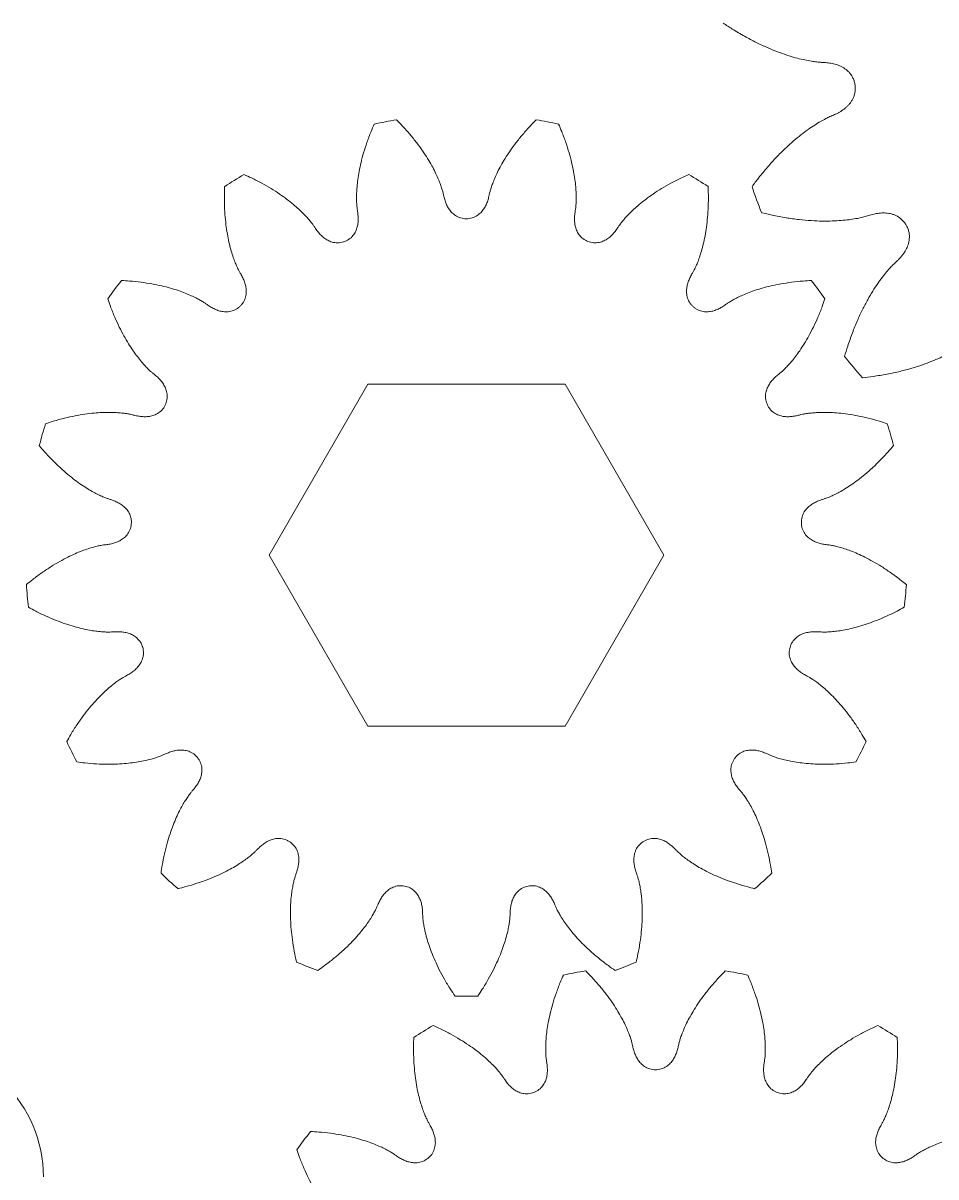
# Model space of a CAD drawing. Header units: millimetres. Extents: x 0 to 200, y 0 to 199.
# Drawn here: x 41.63 to 62.45, y 97.8 to 124.11 of the extents above; entities that cross this region are included whole.
import ezdxf

# ---------------------------------------------------------------- set-up
doc = ezdxf.new("R2010")
doc.units = ezdxf.units.MM

msp = doc.modelspace()

# ---------------------------------------------------------------- linework, layer by layer
at = {"color": 7, "linetype": 'Continuous', "lineweight": 15}
for p, q in [((49.489, 115.868), (47.239, 111.971)), ((53.989, 115.868), (49.489, 115.868)), ((56.239, 111.971), (53.989, 115.868)), ((47.239, 111.971), (49.489, 108.073)), ((53.989, 108.073), (56.239, 111.971)), ((49.489, 108.073), (53.989, 108.073))]:
    msp.add_line(p, q, dxfattribs=at)
for centre, radius, start, end in [((51.739, 111.971), 10.054, 99.1123, 102.0642), ((51.739, 111.971), 10.054, 77.9358, 80.8877), ((51.739, 111.971), 10.054, 120.2888, 123.2406), ((51.739, 111.971), 10.054, 56.7594, 59.7112), ((70.291, 124.421), 12.7, 198.5773, 201.4227), ((51.739, 111.971), 10.054, 141.4652, 144.4171), ((51.739, 111.971), 10.054, 35.5829, 38.5348), ((70.291, 124.421), 12.7, 218.5773, 221.4227), ((51.739, 111.971), 10.054, 162.6417, 165.5936), ((51.739, 111.971), 10.054, 14.4064, 17.3583), ((51.739, 111.971), 10.054, 183.8182, 186.7701), ((51.739, 111.971), 10.054, 353.2299, 356.1818), ((51.739, 111.971), 10.054, 204.9947, 207.9465), ((51.739, 111.971), 10.054, 332.0535, 335.0053), ((51.739, 111.971), 10.054, 226.1711, 229.123), ((51.739, 111.971), 10.054, 310.877, 313.8289), ((51.739, 111.971), 10.054, 247.3476, 250.2995), ((51.739, 111.971), 10.054, 289.7005, 292.6524), ((56.051, 92.566), 10.054, 99.1123, 102.0642), ((56.051, 92.566), 10.054, 77.9358, 80.8877), ((51.739, 111.971), 10.054, 268.5241, 271.4759), ((56.051, 92.566), 10.054, 120.2888, 123.2406), ((56.051, 92.566), 10.054, 56.7594, 59.7112), ((39.096, 97.795), 3, 0, 90), ((56.051, 92.566), 10.054, 141.4652, 144.4171)]:
    msp.add_arc(centre, radius, start, end, dxfattribs=at)
for points, knots in [([(60.598, 122.711), (60.592, 122.738), (60.58, 122.792), (60.547, 122.869), (60.504, 122.939), (60.453, 122.997), (60.4, 123.044), (60.344, 123.083), (60.287, 123.115), (60.23, 123.14), (60.172, 123.161), (60.112, 123.177), (60.052, 123.19), (59.99, 123.199), (59.909, 123.206), (59.813, 123.209), (59.695, 123.222), (59.564, 123.242), (59.41, 123.272), (59.235, 123.316), (59.039, 123.376), (58.824, 123.452), (58.59, 123.548), (58.339, 123.666), (58.074, 123.807), (57.823, 123.954), (57.663, 124.059), (57.595, 124.105)], [0, 0, 0, 0, 0.022933, 0.0473952, 0.0705229, 0.0921525, 0.1123809, 0.1314572, 0.1496842, 0.1673593, 0.1847459, 0.2020655, 0.2195002, 0.237197, 0.2552745, 0.2881721, 0.318825, 0.3562896, 0.400566, 0.4516541, 0.509554, 0.5742656, 0.645789, 0.7241241, 0.809271, 0.9012296, 0.971268, 0.971268, 0.971268, 0.971268]), ([(58.253, 120.375), (58.301, 120.441), (58.415, 120.594), (58.6, 120.819), (58.802, 121.042), (58.998, 121.238), (59.184, 121.408), (59.361, 121.554), (59.524, 121.677), (59.674, 121.778), (59.808, 121.859), (59.924, 121.923), (60.031, 121.975), (60.12, 122.011), (60.193, 122.045), (60.248, 122.075), (60.301, 122.108), (60.351, 122.143), (60.399, 122.183), (60.444, 122.226), (60.486, 122.275), (60.525, 122.331), (60.56, 122.394), (60.587, 122.466), (60.604, 122.546), (60.608, 122.629), (60.601, 122.685), (60.598, 122.711)], [0.028732, 0.028732, 0.028732, 0.028732, 0.0987704, 0.190729, 0.2758759, 0.354211, 0.4257344, 0.490446, 0.5483459, 0.599434, 0.6437104, 0.681175, 0.7118279, 0.7447255, 0.762803, 0.7804998, 0.7979345, 0.8152541, 0.8326407, 0.8503158, 0.8685428, 0.8876191, 0.9078475, 0.9294771, 0.9526048, 0.977067, 1, 1, 1, 1]), ([(50.146, 121.898), (50.19, 121.854), (50.296, 121.746), (50.451, 121.572), (50.606, 121.379), (50.74, 121.195), (50.854, 121.022), (50.949, 120.86), (51.027, 120.711), (51.089, 120.576), (51.138, 120.457), (51.173, 120.355), (51.199, 120.269), (51.214, 120.205), (51.225, 120.152), (51.237, 120.105), (51.252, 120.055), (51.275, 119.991), (51.31, 119.914), (51.367, 119.827), (51.443, 119.746), (51.546, 119.679), (51.65, 119.647), (51.717, 119.644), (51.739, 119.643)], [0.0339441, 0.0339441, 0.0339441, 0.0339441, 0.0967364, 0.1868013, 0.2701947, 0.3469167, 0.4169672, 0.4803462, 0.5370537, 0.5870898, 0.6304544, 0.6671475, 0.6971691, 0.7205193, 0.7340469, 0.7519859, 0.7695156, 0.7867295, 0.8206773, 0.85509, 0.8917078, 0.9324707, 0.9781838, 1, 1, 1, 1]), ([(51.739, 119.643), (51.76, 119.644), (51.827, 119.647), (51.931, 119.679), (52.034, 119.746), (52.11, 119.827), (52.167, 119.914), (52.203, 119.991), (52.226, 120.055), (52.241, 120.105), (52.252, 120.152), (52.263, 120.205), (52.279, 120.269), (52.304, 120.355), (52.34, 120.457), (52.388, 120.576), (52.45, 120.711), (52.528, 120.86), (52.623, 121.022), (52.737, 121.195), (52.871, 121.379), (53.027, 121.572), (53.181, 121.746), (53.287, 121.854), (53.331, 121.898)], [0, 0, 0, 0, 0.0218162, 0.0675293, 0.1082922, 0.14491, 0.1793227, 0.2132705, 0.2304844, 0.2480141, 0.2659531, 0.2794807, 0.3028309, 0.3328525, 0.3695456, 0.4129102, 0.4629463, 0.5196538, 0.5830328, 0.6530833, 0.7298053, 0.8131987, 0.9032636, 0.9660559, 0.9660559, 0.9660559, 0.9660559]), ([(48.967, 119.125), (48.987, 119.134), (49.048, 119.161), (49.134, 119.228), (49.205, 119.328), (49.247, 119.431), (49.269, 119.533), (49.274, 119.617), (49.272, 119.685), (49.268, 119.737), (49.262, 119.785), (49.253, 119.838), (49.244, 119.904), (49.237, 119.993), (49.233, 120.101), (49.235, 120.23), (49.245, 120.378), (49.264, 120.545), (49.294, 120.73), (49.337, 120.933), (49.396, 121.153), (49.471, 121.388), (49.553, 121.607), (49.612, 121.746), (49.637, 121.803)], [0, 0, 0, 0, 0.0218162, 0.0675293, 0.1082922, 0.14491, 0.1793227, 0.2132705, 0.2304844, 0.2480141, 0.2659531, 0.2794807, 0.3028309, 0.3328525, 0.3695456, 0.4129102, 0.4629463, 0.5196538, 0.5830328, 0.6530833, 0.7298053, 0.8131987, 0.9032636, 0.9660559, 0.9660559, 0.9660559, 0.9660559]), ([(53.84, 121.803), (53.865, 121.746), (53.925, 121.607), (54.006, 121.388), (54.081, 121.153), (54.14, 120.933), (54.183, 120.73), (54.214, 120.545), (54.233, 120.378), (54.242, 120.23), (54.244, 120.101), (54.24, 119.993), (54.233, 119.904), (54.224, 119.838), (54.215, 119.785), (54.209, 119.737), (54.205, 119.685), (54.203, 119.617), (54.209, 119.533), (54.23, 119.431), (54.272, 119.328), (54.343, 119.228), (54.43, 119.161), (54.491, 119.134), (54.51, 119.125)], [0.0339441, 0.0339441, 0.0339441, 0.0339441, 0.0967364, 0.1868013, 0.2701947, 0.3469167, 0.4169672, 0.4803462, 0.5370537, 0.5870898, 0.6304544, 0.6671475, 0.6971691, 0.7205193, 0.7340469, 0.7519859, 0.7695156, 0.7867295, 0.8206773, 0.85509, 0.8917078, 0.9324707, 0.9781838, 1, 1, 1, 1]), ([(46.668, 120.652), (46.724, 120.627), (46.862, 120.565), (47.069, 120.458), (47.284, 120.335), (47.475, 120.212), (47.644, 120.091), (47.791, 119.974), (47.918, 119.864), (48.024, 119.761), (48.112, 119.667), (48.183, 119.584), (48.237, 119.514), (48.275, 119.459), (48.304, 119.414), (48.332, 119.374), (48.364, 119.333), (48.408, 119.282), (48.469, 119.223), (48.554, 119.162), (48.654, 119.115), (48.774, 119.089), (48.883, 119.097), (48.946, 119.118), (48.967, 119.125)], [0.0339441, 0.0339441, 0.0339441, 0.0339441, 0.0967364, 0.1868013, 0.2701947, 0.3469167, 0.4169672, 0.4803462, 0.5370537, 0.5870898, 0.6304544, 0.6671475, 0.6971691, 0.7205193, 0.7340469, 0.7519859, 0.7695156, 0.7867295, 0.8206773, 0.85509, 0.8917078, 0.9324707, 0.9781838, 1, 1, 1, 1]), ([(54.51, 119.125), (54.531, 119.118), (54.594, 119.097), (54.703, 119.089), (54.823, 119.115), (54.923, 119.162), (55.008, 119.223), (55.069, 119.282), (55.113, 119.333), (55.145, 119.374), (55.173, 119.414), (55.203, 119.459), (55.24, 119.514), (55.294, 119.584), (55.365, 119.667), (55.453, 119.761), (55.56, 119.864), (55.686, 119.974), (55.833, 120.091), (56.002, 120.212), (56.194, 120.335), (56.408, 120.458), (56.615, 120.565), (56.753, 120.627), (56.81, 120.652)], [0, 0, 0, 0, 0.0218162, 0.0675293, 0.1082922, 0.14491, 0.1793227, 0.2132705, 0.2304844, 0.2480141, 0.2659531, 0.2794807, 0.3028309, 0.3328525, 0.3695456, 0.4129102, 0.4629463, 0.5196538, 0.5830328, 0.6530833, 0.7298053, 0.8131987, 0.9032636, 0.9660559, 0.9660559, 0.9660559, 0.9660559]), ([(46.569, 117.641), (46.585, 117.656), (46.632, 117.703), (46.688, 117.797), (46.718, 117.916), (46.721, 118.027), (46.704, 118.13), (46.678, 118.211), (46.652, 118.273), (46.63, 118.32), (46.607, 118.363), (46.579, 118.409), (46.547, 118.467), (46.508, 118.547), (46.465, 118.647), (46.421, 118.768), (46.376, 118.909), (46.333, 119.072), (46.295, 119.256), (46.262, 119.461), (46.237, 119.687), (46.222, 119.933), (46.219, 120.167), (46.225, 120.318), (46.227, 120.38)], [0, 0, 0, 0, 0.0218162, 0.0675293, 0.1082922, 0.14491, 0.1793227, 0.2132705, 0.2304844, 0.2480141, 0.2659531, 0.2794807, 0.3028309, 0.3328525, 0.3695456, 0.4129102, 0.4629463, 0.5196538, 0.5830328, 0.6530833, 0.7298053, 0.8131987, 0.9032636, 0.9660559, 0.9660559, 0.9660559, 0.9660559]), ([(57.25, 120.38), (57.253, 120.318), (57.258, 120.167), (57.255, 119.933), (57.24, 119.687), (57.215, 119.461), (57.183, 119.256), (57.144, 119.072), (57.101, 118.909), (57.057, 118.768), (57.012, 118.647), (56.969, 118.547), (56.93, 118.467), (56.898, 118.409), (56.871, 118.363), (56.848, 118.32), (56.825, 118.273), (56.799, 118.211), (56.774, 118.13), (56.757, 118.027), (56.759, 117.916), (56.789, 117.797), (56.845, 117.703), (56.893, 117.656), (56.908, 117.641)], [0.0339441, 0.0339441, 0.0339441, 0.0339441, 0.0967364, 0.1868013, 0.2701947, 0.3469167, 0.4169672, 0.4803462, 0.5370537, 0.5870898, 0.6304544, 0.6671475, 0.6971691, 0.7205193, 0.7340469, 0.7519859, 0.7695156, 0.7867295, 0.8206773, 0.85509, 0.8917078, 0.9324707, 0.9781838, 1, 1, 1, 1]), ([(61.767, 119.499), (61.752, 119.522), (61.722, 119.569), (61.665, 119.63), (61.601, 119.68), (61.534, 119.718), (61.467, 119.744), (61.401, 119.762), (61.337, 119.772), (61.274, 119.776), (61.213, 119.776), (61.151, 119.771), (61.09, 119.762), (61.029, 119.749), (60.951, 119.729), (60.859, 119.699), (60.744, 119.67), (60.614, 119.644), (60.459, 119.62), (60.28, 119.602), (60.075, 119.59), (59.847, 119.589), (59.594, 119.599), (59.318, 119.624), (59.02, 119.665), (58.734, 119.718), (58.548, 119.762), (58.468, 119.782)], [0, 0, 0, 0, 0.022933, 0.0473952, 0.0705229, 0.0921525, 0.1123809, 0.1314572, 0.1496842, 0.1673593, 0.1847459, 0.2020655, 0.2195002, 0.237197, 0.2552745, 0.2881721, 0.318825, 0.3562896, 0.400566, 0.4516541, 0.509554, 0.5742656, 0.645789, 0.7241241, 0.809271, 0.9012296, 0.971268, 0.971268, 0.971268, 0.971268]), ([(60.362, 116.501), (60.385, 116.58), (60.44, 116.763), (60.537, 117.038), (60.65, 117.316), (60.767, 117.568), (60.884, 117.791), (61, 117.989), (61.112, 118.16), (61.218, 118.306), (61.316, 118.428), (61.403, 118.528), (61.486, 118.613), (61.558, 118.678), (61.614, 118.735), (61.656, 118.782), (61.694, 118.831), (61.729, 118.881), (61.761, 118.934), (61.788, 118.991), (61.811, 119.051), (61.829, 119.117), (61.84, 119.188), (61.841, 119.265), (61.83, 119.346), (61.805, 119.426), (61.779, 119.475), (61.767, 119.499)], [0.028732, 0.028732, 0.028732, 0.028732, 0.0987704, 0.190729, 0.2758759, 0.354211, 0.4257344, 0.490446, 0.5483459, 0.599434, 0.6437104, 0.681175, 0.7118279, 0.7447255, 0.762803, 0.7804998, 0.7979345, 0.8152541, 0.8326407, 0.8503158, 0.8685428, 0.8876191, 0.9078475, 0.9294771, 0.9526048, 0.977067, 1, 1, 1, 1]), ([(43.874, 118.234), (43.936, 118.231), (44.087, 118.223), (44.319, 118.198), (44.563, 118.161), (44.786, 118.115), (44.987, 118.064), (45.166, 118.008), (45.324, 117.95), (45.461, 117.893), (45.577, 117.837), (45.673, 117.786), (45.749, 117.74), (45.803, 117.702), (45.847, 117.671), (45.887, 117.644), (45.932, 117.617), (45.992, 117.585), (46.07, 117.552), (46.171, 117.526), (46.282, 117.518), (46.403, 117.537), (46.502, 117.584), (46.553, 117.627), (46.569, 117.641)], [0.0339441, 0.0339441, 0.0339441, 0.0339441, 0.0967364, 0.1868013, 0.2701947, 0.3469167, 0.4169672, 0.4803462, 0.5370537, 0.5870898, 0.6304544, 0.6671475, 0.6971691, 0.7205193, 0.7340469, 0.7519859, 0.7695156, 0.7867295, 0.8206773, 0.85509, 0.8917078, 0.9324707, 0.9781838, 1, 1, 1, 1]), ([(56.908, 117.641), (56.924, 117.627), (56.976, 117.584), (57.074, 117.537), (57.195, 117.518), (57.306, 117.526), (57.407, 117.552), (57.485, 117.585), (57.545, 117.617), (57.59, 117.644), (57.63, 117.671), (57.674, 117.702), (57.729, 117.74), (57.805, 117.786), (57.9, 117.837), (58.016, 117.893), (58.153, 117.95), (58.311, 118.008), (58.49, 118.064), (58.691, 118.115), (58.914, 118.161), (59.159, 118.198), (59.391, 118.223), (59.541, 118.231), (59.603, 118.234)], [0, 0, 0, 0, 0.0218162, 0.0675293, 0.1082922, 0.14491, 0.1793227, 0.2132705, 0.2304844, 0.2480141, 0.2659531, 0.2794807, 0.3028309, 0.3328525, 0.3695456, 0.4129102, 0.4629463, 0.5196538, 0.5830328, 0.6530833, 0.7298053, 0.8131987, 0.9032636, 0.9660559, 0.9660559, 0.9660559, 0.9660559]), ([(44.87, 115.391), (44.879, 115.41), (44.906, 115.471), (44.924, 115.579), (44.91, 115.701), (44.872, 115.805), (44.819, 115.895), (44.766, 115.961), (44.719, 116.01), (44.681, 116.046), (44.644, 116.077), (44.601, 116.111), (44.551, 116.153), (44.486, 116.214), (44.41, 116.291), (44.324, 116.388), (44.232, 116.503), (44.133, 116.64), (44.031, 116.797), (43.926, 116.976), (43.821, 117.178), (43.718, 117.403), (43.631, 117.619), (43.582, 117.762), (43.562, 117.821)], [0, 0, 0, 0, 0.0218162, 0.0675293, 0.1082922, 0.14491, 0.1793227, 0.2132705, 0.2304844, 0.2480141, 0.2659531, 0.2794807, 0.3028309, 0.3328525, 0.3695456, 0.4129102, 0.4629463, 0.5196538, 0.5830328, 0.6530833, 0.7298053, 0.8131987, 0.9032636, 0.9660559, 0.9660559, 0.9660559, 0.9660559]), ([(59.915, 117.821), (59.896, 117.762), (59.846, 117.619), (59.759, 117.403), (59.656, 117.178), (59.551, 116.976), (59.447, 116.797), (59.344, 116.64), (59.246, 116.503), (59.153, 116.388), (59.068, 116.291), (58.992, 116.214), (58.927, 116.153), (58.876, 116.111), (58.833, 116.077), (58.796, 116.046), (58.759, 116.01), (58.712, 115.961), (58.659, 115.895), (58.606, 115.805), (58.568, 115.701), (58.553, 115.579), (58.571, 115.471), (58.598, 115.41), (58.607, 115.391)], [0.0339441, 0.0339441, 0.0339441, 0.0339441, 0.0967364, 0.1868013, 0.2701947, 0.3469167, 0.4169672, 0.4803462, 0.5370537, 0.5870898, 0.6304544, 0.6671475, 0.6971691, 0.7205193, 0.7340469, 0.7519859, 0.7695156, 0.7867295, 0.8206773, 0.85509, 0.8917078, 0.9324707, 0.9781838, 1, 1, 1, 1]), ([(63.964, 116.881), (63.943, 116.897), (63.898, 116.931), (63.824, 116.969), (63.746, 116.994), (63.67, 117.006), (63.598, 117.008), (63.531, 117.002), (63.467, 116.99), (63.407, 116.973), (63.349, 116.951), (63.293, 116.925), (63.239, 116.896), (63.185, 116.863), (63.119, 116.817), (63.043, 116.758), (62.944, 116.691), (62.831, 116.622), (62.694, 116.547), (62.532, 116.468), (62.343, 116.388), (62.129, 116.308), (61.888, 116.231), (61.621, 116.16), (61.326, 116.097), (61.039, 116.049), (60.85, 116.027), (60.768, 116.018)], [0, 0, 0, 0, 0.022933, 0.0473952, 0.0705229, 0.0921525, 0.1123809, 0.1314572, 0.1496842, 0.1673593, 0.1847459, 0.2020655, 0.2195002, 0.237197, 0.2552745, 0.2881721, 0.318825, 0.3562896, 0.400566, 0.4516541, 0.509554, 0.5742656, 0.645789, 0.7241241, 0.809271, 0.9012296, 0.971268, 0.971268, 0.971268, 0.971268]), ([(42.142, 114.97), (42.201, 114.99), (42.345, 115.036), (42.57, 115.097), (42.812, 115.151), (43.036, 115.189), (43.242, 115.213), (43.429, 115.226), (43.597, 115.23), (43.746, 115.225), (43.874, 115.215), (43.982, 115.202), (44.069, 115.186), (44.134, 115.171), (44.186, 115.157), (44.233, 115.147), (44.285, 115.138), (44.352, 115.13), (44.437, 115.128), (44.54, 115.14), (44.646, 115.172), (44.753, 115.234), (44.827, 115.313), (44.86, 115.372), (44.87, 115.391)], [0.0339441, 0.0339441, 0.0339441, 0.0339441, 0.0967364, 0.1868013, 0.2701947, 0.3469167, 0.4169672, 0.4803462, 0.5370537, 0.5870898, 0.6304544, 0.6671475, 0.6971691, 0.7205193, 0.7340469, 0.7519859, 0.7695156, 0.7867295, 0.8206773, 0.85509, 0.8917078, 0.9324707, 0.9781838, 1, 1, 1, 1]), ([(58.607, 115.391), (58.618, 115.372), (58.65, 115.313), (58.725, 115.234), (58.831, 115.172), (58.937, 115.14), (59.041, 115.128), (59.125, 115.13), (59.193, 115.138), (59.244, 115.147), (59.291, 115.157), (59.344, 115.171), (59.408, 115.186), (59.496, 115.202), (59.604, 115.215), (59.732, 115.225), (59.88, 115.23), (60.048, 115.226), (60.235, 115.213), (60.442, 115.189), (60.666, 115.151), (60.907, 115.097), (61.133, 115.036), (61.276, 114.99), (61.335, 114.97)], [0, 0, 0, 0, 0.0218162, 0.0675293, 0.1082922, 0.14491, 0.1793227, 0.2132705, 0.2304844, 0.2480141, 0.2659531, 0.2794807, 0.3028309, 0.3328525, 0.3695456, 0.4129102, 0.4629463, 0.5196538, 0.5830328, 0.6530833, 0.7298053, 0.8131987, 0.9032636, 0.9660559, 0.9660559, 0.9660559, 0.9660559]), ([(44.098, 112.679), (44.1, 112.7), (44.103, 112.767), (44.081, 112.874), (44.023, 112.982), (43.95, 113.066), (43.868, 113.13), (43.795, 113.173), (43.734, 113.202), (43.685, 113.221), (43.64, 113.237), (43.588, 113.253), (43.525, 113.274), (43.443, 113.307), (43.344, 113.352), (43.229, 113.411), (43.101, 113.486), (42.96, 113.577), (42.808, 113.687), (42.645, 113.816), (42.475, 113.966), (42.297, 114.139), (42.138, 114.309), (42.04, 114.424), (42.001, 114.472)], [0, 0, 0, 0, 0.0218162, 0.0675293, 0.1082922, 0.14491, 0.1793227, 0.2132705, 0.2304844, 0.2480141, 0.2659531, 0.2794807, 0.3028309, 0.3328525, 0.3695456, 0.4129102, 0.4629463, 0.5196538, 0.5830328, 0.6530833, 0.7298053, 0.8131987, 0.9032636, 0.9660559, 0.9660559, 0.9660559, 0.9660559]), ([(61.477, 114.472), (61.437, 114.424), (61.339, 114.309), (61.18, 114.139), (61.003, 113.966), (60.832, 113.816), (60.67, 113.687), (60.517, 113.577), (60.376, 113.486), (60.248, 113.411), (60.134, 113.352), (60.035, 113.307), (59.952, 113.274), (59.89, 113.253), (59.838, 113.237), (59.792, 113.221), (59.744, 113.202), (59.682, 113.173), (59.609, 113.13), (59.527, 113.066), (59.454, 112.982), (59.396, 112.874), (59.375, 112.767), (59.378, 112.7), (59.379, 112.679)], [0.0339441, 0.0339441, 0.0339441, 0.0339441, 0.0967364, 0.1868013, 0.2701947, 0.3469167, 0.4169672, 0.4803462, 0.5370537, 0.5870898, 0.6304544, 0.6671475, 0.6971691, 0.7205193, 0.7340469, 0.7519859, 0.7695156, 0.7867295, 0.8206773, 0.85509, 0.8917078, 0.9324707, 0.9781838, 1, 1, 1, 1]), ([(41.707, 111.301), (41.755, 111.341), (41.872, 111.436), (42.06, 111.574), (42.266, 111.711), (42.461, 111.827), (42.644, 111.925), (42.814, 112.005), (42.97, 112.069), (43.11, 112.118), (43.233, 112.155), (43.338, 112.181), (43.426, 112.199), (43.491, 112.208), (43.545, 112.214), (43.593, 112.221), (43.644, 112.232), (43.709, 112.249), (43.789, 112.277), (43.881, 112.325), (43.969, 112.394), (44.045, 112.49), (44.086, 112.591), (44.096, 112.657), (44.098, 112.679)], [0.0339441, 0.0339441, 0.0339441, 0.0339441, 0.0967364, 0.1868013, 0.2701947, 0.3469167, 0.4169672, 0.4803462, 0.5370537, 0.5870898, 0.6304544, 0.6671475, 0.6971691, 0.7205193, 0.7340469, 0.7519859, 0.7695156, 0.7867295, 0.8206773, 0.85509, 0.8917078, 0.9324707, 0.9781838, 1, 1, 1, 1]), ([(59.379, 112.679), (59.382, 112.657), (59.391, 112.591), (59.432, 112.49), (59.508, 112.394), (59.596, 112.325), (59.688, 112.277), (59.768, 112.249), (59.834, 112.232), (59.885, 112.221), (59.933, 112.214), (59.986, 112.208), (60.052, 112.199), (60.139, 112.181), (60.245, 112.155), (60.368, 112.118), (60.507, 112.069), (60.663, 112.005), (60.833, 111.925), (61.016, 111.827), (61.212, 111.711), (61.417, 111.574), (61.606, 111.436), (61.723, 111.341), (61.77, 111.301)], [0, 0, 0, 0, 0.0218162, 0.0675293, 0.1082922, 0.14491, 0.1793227, 0.2132705, 0.2304844, 0.2480141, 0.2659531, 0.2794807, 0.3028309, 0.3328525, 0.3695456, 0.4129102, 0.4629463, 0.5196538, 0.5830328, 0.6530833, 0.7298053, 0.8131987, 0.9032636, 0.9660559, 0.9660559, 0.9660559, 0.9660559]), ([(44.359, 109.871), (44.352, 109.891), (44.331, 109.955), (44.272, 110.046), (44.179, 110.127), (44.08, 110.178), (43.981, 110.209), (43.897, 110.222), (43.829, 110.227), (43.777, 110.227), (43.729, 110.226), (43.675, 110.222), (43.609, 110.219), (43.52, 110.22), (43.411, 110.226), (43.284, 110.24), (43.137, 110.263), (42.973, 110.297), (42.791, 110.345), (42.593, 110.407), (42.379, 110.485), (42.152, 110.582), (41.941, 110.683), (41.809, 110.755), (41.755, 110.785)], [0, 0, 0, 0, 0.0218162, 0.0675293, 0.1082922, 0.14491, 0.1793227, 0.2132705, 0.2304844, 0.2480141, 0.2659531, 0.2794807, 0.3028309, 0.3328525, 0.3695456, 0.4129102, 0.4629463, 0.5196538, 0.5830328, 0.6530833, 0.7298053, 0.8131987, 0.9032636, 0.9660559, 0.9660559, 0.9660559, 0.9660559]), ([(61.723, 110.785), (61.668, 110.755), (61.536, 110.683), (61.326, 110.582), (61.098, 110.485), (60.885, 110.407), (60.687, 110.345), (60.505, 110.297), (60.34, 110.263), (60.194, 110.24), (60.066, 110.226), (59.957, 110.22), (59.868, 110.219), (59.802, 110.222), (59.748, 110.226), (59.7, 110.227), (59.648, 110.227), (59.58, 110.222), (59.496, 110.209), (59.397, 110.178), (59.298, 110.127), (59.205, 110.046), (59.147, 109.955), (59.125, 109.891), (59.119, 109.871)], [0.0339441, 0.0339441, 0.0339441, 0.0339441, 0.0967364, 0.1868013, 0.2701947, 0.3469167, 0.4169672, 0.4803462, 0.5370537, 0.5870898, 0.6304544, 0.6671475, 0.6971691, 0.7205193, 0.7340469, 0.7519859, 0.7695156, 0.7867295, 0.8206773, 0.85509, 0.8917078, 0.9324707, 0.9781838, 1, 1, 1, 1]), ([(42.626, 107.722), (42.656, 107.776), (42.731, 107.908), (42.857, 108.104), (42.999, 108.306), (43.139, 108.486), (43.275, 108.643), (43.405, 108.779), (43.527, 108.894), (43.639, 108.991), (43.74, 109.07), (43.829, 109.132), (43.905, 109.18), (43.962, 109.212), (44.01, 109.238), (44.052, 109.262), (44.096, 109.29), (44.151, 109.329), (44.215, 109.384), (44.284, 109.463), (44.341, 109.559), (44.377, 109.676), (44.379, 109.785), (44.364, 109.85), (44.359, 109.871)], [0.0339441, 0.0339441, 0.0339441, 0.0339441, 0.0967364, 0.1868013, 0.2701947, 0.3469167, 0.4169672, 0.4803462, 0.5370537, 0.5870898, 0.6304544, 0.6671475, 0.6971691, 0.7205193, 0.7340469, 0.7519859, 0.7695156, 0.7867295, 0.8206773, 0.85509, 0.8917078, 0.9324707, 0.9781838, 1, 1, 1, 1]), ([(59.119, 109.871), (59.114, 109.85), (59.098, 109.785), (59.1, 109.676), (59.137, 109.559), (59.193, 109.463), (59.262, 109.384), (59.326, 109.329), (59.381, 109.29), (59.425, 109.262), (59.467, 109.238), (59.515, 109.212), (59.573, 109.18), (59.648, 109.132), (59.737, 109.07), (59.838, 108.991), (59.951, 108.894), (60.073, 108.779), (60.202, 108.643), (60.338, 108.486), (60.478, 108.306), (60.621, 108.104), (60.746, 107.908), (60.821, 107.776), (60.851, 107.722)], [0, 0, 0, 0, 0.0218162, 0.0675293, 0.1082922, 0.14491, 0.1793227, 0.2132705, 0.2304844, 0.2480141, 0.2659531, 0.2794807, 0.3028309, 0.3328525, 0.3695456, 0.4129102, 0.4629463, 0.5196538, 0.5830328, 0.6530833, 0.7298053, 0.8131987, 0.9032636, 0.9660559, 0.9660559, 0.9660559, 0.9660559]), ([(45.616, 107.347), (45.602, 107.363), (45.559, 107.415), (45.471, 107.479), (45.355, 107.52), (45.245, 107.533), (45.141, 107.525), (45.058, 107.507), (44.994, 107.487), (44.945, 107.469), (44.9, 107.45), (44.851, 107.427), (44.791, 107.4), (44.707, 107.369), (44.604, 107.336), (44.48, 107.303), (44.335, 107.271), (44.169, 107.244), (43.982, 107.222), (43.775, 107.208), (43.548, 107.204), (43.301, 107.212), (43.068, 107.231), (42.918, 107.25), (42.857, 107.259)], [0, 0, 0, 0, 0.0218162, 0.0675293, 0.1082922, 0.14491, 0.1793227, 0.2132705, 0.2304844, 0.2480141, 0.2659531, 0.2794807, 0.3028309, 0.3328525, 0.3695456, 0.4129102, 0.4629463, 0.5196538, 0.5830328, 0.6530833, 0.7298053, 0.8131987, 0.9032636, 0.9660559, 0.9660559, 0.9660559, 0.9660559]), ([(44.776, 104.717), (44.785, 104.779), (44.807, 104.928), (44.853, 105.157), (44.913, 105.397), (44.979, 105.614), (45.049, 105.81), (45.121, 105.983), (45.192, 106.135), (45.262, 106.266), (45.328, 106.377), (45.389, 106.467), (45.442, 106.539), (45.484, 106.59), (45.519, 106.63), (45.55, 106.668), (45.581, 106.71), (45.618, 106.767), (45.658, 106.841), (45.693, 106.939), (45.712, 107.049), (45.703, 107.172), (45.666, 107.274), (45.628, 107.329), (45.616, 107.347)], [0.0339441, 0.0339441, 0.0339441, 0.0339441, 0.0967364, 0.1868013, 0.2701947, 0.3469167, 0.4169672, 0.4803462, 0.5370537, 0.5870898, 0.6304544, 0.6671475, 0.6971691, 0.7205193, 0.7340469, 0.7519859, 0.7695156, 0.7867295, 0.8206773, 0.85509, 0.8917078, 0.9324707, 0.9781838, 1, 1, 1, 1]), ([(57.862, 107.347), (57.85, 107.329), (57.812, 107.274), (57.774, 107.172), (57.766, 107.049), (57.784, 106.939), (57.82, 106.841), (57.86, 106.767), (57.897, 106.71), (57.927, 106.668), (57.958, 106.63), (57.994, 106.59), (58.036, 106.539), (58.089, 106.467), (58.149, 106.377), (58.215, 106.266), (58.285, 106.135), (58.357, 105.983), (58.429, 105.81), (58.498, 105.614), (58.564, 105.397), (58.624, 105.157), (58.67, 104.928), (58.693, 104.779), (58.701, 104.717)], [0, 0, 0, 0, 0.0218162, 0.0675293, 0.1082922, 0.14491, 0.1793227, 0.2132705, 0.2304844, 0.2480141, 0.2659531, 0.2794807, 0.3028309, 0.3328525, 0.3695456, 0.4129102, 0.4629463, 0.5196538, 0.5830328, 0.6530833, 0.7298053, 0.8131987, 0.9032636, 0.9660559, 0.9660559, 0.9660559, 0.9660559]), ([(60.62, 107.259), (60.559, 107.25), (60.409, 107.231), (60.176, 107.212), (59.929, 107.204), (59.702, 107.208), (59.495, 107.222), (59.308, 107.244), (59.142, 107.271), (58.998, 107.303), (58.873, 107.336), (58.77, 107.369), (58.687, 107.4), (58.626, 107.427), (58.577, 107.45), (58.533, 107.469), (58.484, 107.487), (58.419, 107.507), (58.336, 107.525), (58.232, 107.533), (58.122, 107.52), (58.006, 107.479), (57.918, 107.415), (57.876, 107.363), (57.862, 107.347)], [0.0339441, 0.0339441, 0.0339441, 0.0339441, 0.0967364, 0.1868013, 0.2701947, 0.3469167, 0.4169672, 0.4803462, 0.5370537, 0.5870898, 0.6304544, 0.6671475, 0.6971691, 0.7205193, 0.7340469, 0.7519859, 0.7695156, 0.7867295, 0.8206773, 0.85509, 0.8917078, 0.9324707, 0.9781838, 1, 1, 1, 1]), ([(47.699, 105.447), (47.681, 105.457), (47.622, 105.49), (47.517, 105.518), (47.394, 105.515), (47.287, 105.487), (47.192, 105.442), (47.122, 105.396), (47.069, 105.353), (47.03, 105.319), (46.995, 105.285), (46.958, 105.246), (46.911, 105.199), (46.844, 105.14), (46.76, 105.071), (46.656, 104.996), (46.532, 104.914), (46.388, 104.828), (46.222, 104.741), (46.033, 104.653), (45.823, 104.567), (45.589, 104.486), (45.366, 104.419), (45.219, 104.383), (45.159, 104.368)], [0, 0, 0, 0, 0.0218162, 0.0675293, 0.1082922, 0.14491, 0.1793227, 0.2132705, 0.2304844, 0.2480141, 0.2659531, 0.2794807, 0.3028309, 0.3328525, 0.3695456, 0.4129102, 0.4629463, 0.5196538, 0.5830328, 0.6530833, 0.7298053, 0.8131987, 0.9032636, 0.9660559, 0.9660559, 0.9660559, 0.9660559]), ([(58.318, 104.368), (58.258, 104.383), (58.112, 104.419), (57.888, 104.486), (57.655, 104.567), (57.444, 104.653), (57.256, 104.741), (57.09, 104.828), (56.945, 104.914), (56.821, 104.996), (56.717, 105.071), (56.633, 105.14), (56.566, 105.199), (56.52, 105.246), (56.482, 105.285), (56.448, 105.319), (56.409, 105.353), (56.356, 105.396), (56.285, 105.442), (56.191, 105.487), (56.083, 105.515), (55.96, 105.518), (55.855, 105.49), (55.797, 105.457), (55.778, 105.447)], [0.0339441, 0.0339441, 0.0339441, 0.0339441, 0.0967364, 0.1868013, 0.2701947, 0.3469167, 0.4169672, 0.4803462, 0.5370537, 0.5870898, 0.6304544, 0.6671475, 0.6971691, 0.7205193, 0.7340469, 0.7519859, 0.7695156, 0.7867295, 0.8206773, 0.85509, 0.8917078, 0.9324707, 0.9781838, 1, 1, 1, 1]), ([(47.866, 102.692), (47.852, 102.752), (47.819, 102.9), (47.779, 103.13), (47.749, 103.375), (47.731, 103.602), (47.726, 103.809), (47.73, 103.997), (47.742, 104.165), (47.76, 104.312), (47.782, 104.439), (47.806, 104.545), (47.829, 104.631), (47.85, 104.693), (47.868, 104.744), (47.883, 104.79), (47.897, 104.841), (47.911, 104.907), (47.921, 104.991), (47.919, 105.095), (47.896, 105.204), (47.845, 105.315), (47.772, 105.397), (47.717, 105.435), (47.699, 105.447)], [0.0339441, 0.0339441, 0.0339441, 0.0339441, 0.0967364, 0.1868013, 0.2701947, 0.3469167, 0.4169672, 0.4803462, 0.5370537, 0.5870898, 0.6304544, 0.6671475, 0.6971691, 0.7205193, 0.7340469, 0.7519859, 0.7695156, 0.7867295, 0.8206773, 0.85509, 0.8917078, 0.9324707, 0.9781838, 1, 1, 1, 1]), ([(55.778, 105.447), (55.76, 105.435), (55.705, 105.397), (55.633, 105.315), (55.581, 105.204), (55.558, 105.095), (55.556, 104.991), (55.566, 104.907), (55.58, 104.841), (55.594, 104.79), (55.609, 104.744), (55.627, 104.693), (55.648, 104.631), (55.672, 104.545), (55.695, 104.439), (55.717, 104.312), (55.735, 104.165), (55.747, 103.997), (55.751, 103.809), (55.746, 103.602), (55.729, 103.375), (55.698, 103.13), (55.658, 102.9), (55.625, 102.752), (55.611, 102.692)], [0, 0, 0, 0, 0.0218162, 0.0675293, 0.1082922, 0.14491, 0.1793227, 0.2132705, 0.2304844, 0.2480141, 0.2659531, 0.2794807, 0.3028309, 0.3328525, 0.3695456, 0.4129102, 0.4629463, 0.5196538, 0.5830328, 0.6530833, 0.7298053, 0.8131987, 0.9032636, 0.9660559, 0.9660559, 0.9660559, 0.9660559]), ([(50.329, 104.428), (50.307, 104.431), (50.241, 104.441), (50.133, 104.429), (50.02, 104.382), (49.93, 104.316), (49.858, 104.241), (49.809, 104.172), (49.774, 104.113), (49.75, 104.067), (49.73, 104.023), (49.71, 103.973), (49.683, 103.912), (49.642, 103.833), (49.588, 103.739), (49.519, 103.631), (49.433, 103.51), (49.329, 103.378), (49.206, 103.236), (49.062, 103.086), (48.897, 102.93), (48.709, 102.77), (48.524, 102.627), (48.4, 102.54), (48.349, 102.505)], [0, 0, 0, 0, 0.0218162, 0.0675293, 0.1082922, 0.14491, 0.1793227, 0.2132705, 0.2304844, 0.2480141, 0.2659531, 0.2794807, 0.3028309, 0.3328525, 0.3695456, 0.4129102, 0.4629463, 0.5196538, 0.5830328, 0.6530833, 0.7298053, 0.8131987, 0.9032636, 0.9660559, 0.9660559, 0.9660559, 0.9660559]), ([(51.48, 101.92), (51.445, 101.971), (51.361, 102.096), (51.24, 102.296), (51.123, 102.514), (51.025, 102.719), (50.945, 102.911), (50.881, 103.088), (50.832, 103.248), (50.796, 103.392), (50.77, 103.518), (50.754, 103.625), (50.745, 103.714), (50.741, 103.78), (50.74, 103.834), (50.738, 103.882), (50.732, 103.934), (50.721, 104.001), (50.7, 104.083), (50.66, 104.18), (50.6, 104.273), (50.512, 104.358), (50.415, 104.408), (50.35, 104.423), (50.329, 104.428)], [0.0339441, 0.0339441, 0.0339441, 0.0339441, 0.0967364, 0.1868013, 0.2701947, 0.3469167, 0.4169672, 0.4803462, 0.5370537, 0.5870898, 0.6304544, 0.6671475, 0.6971691, 0.7205193, 0.7340469, 0.7519859, 0.7695156, 0.7867295, 0.8206773, 0.85509, 0.8917078, 0.9324707, 0.9781838, 1, 1, 1, 1]), ([(53.149, 104.428), (53.128, 104.423), (53.063, 104.408), (52.966, 104.358), (52.877, 104.273), (52.817, 104.18), (52.777, 104.083), (52.756, 104.001), (52.745, 103.934), (52.74, 103.882), (52.737, 103.834), (52.736, 103.78), (52.733, 103.714), (52.724, 103.625), (52.707, 103.518), (52.682, 103.392), (52.645, 103.248), (52.596, 103.088), (52.532, 102.911), (52.452, 102.719), (52.354, 102.514), (52.237, 102.296), (52.117, 102.096), (52.033, 101.971), (51.998, 101.92)], [0, 0, 0, 0, 0.0218162, 0.0675293, 0.1082922, 0.14491, 0.1793227, 0.2132705, 0.2304844, 0.2480141, 0.2659531, 0.2794807, 0.3028309, 0.3328525, 0.3695456, 0.4129102, 0.4629463, 0.5196538, 0.5830328, 0.6530833, 0.7298053, 0.8131987, 0.9032636, 0.9660559, 0.9660559, 0.9660559, 0.9660559]), ([(55.128, 102.505), (55.077, 102.54), (54.953, 102.627), (54.769, 102.77), (54.581, 102.93), (54.415, 103.086), (54.271, 103.236), (54.148, 103.378), (54.044, 103.51), (53.958, 103.631), (53.889, 103.739), (53.835, 103.833), (53.794, 103.912), (53.767, 103.973), (53.747, 104.023), (53.727, 104.067), (53.703, 104.113), (53.669, 104.172), (53.62, 104.241), (53.548, 104.316), (53.458, 104.382), (53.344, 104.429), (53.236, 104.441), (53.17, 104.431), (53.149, 104.428)], [0.0339441, 0.0339441, 0.0339441, 0.0339441, 0.0967364, 0.1868013, 0.2701947, 0.3469167, 0.4169672, 0.4803462, 0.5370537, 0.5870898, 0.6304544, 0.6671475, 0.6971691, 0.7205193, 0.7340469, 0.7519859, 0.7695156, 0.7867295, 0.8206773, 0.85509, 0.8917078, 0.9324707, 0.9781838, 1, 1, 1, 1]), ([(53.279, 99.721), (53.299, 99.73), (53.36, 99.756), (53.446, 99.823), (53.518, 99.923), (53.56, 100.026), (53.581, 100.128), (53.587, 100.213), (53.585, 100.281), (53.581, 100.333), (53.575, 100.381), (53.566, 100.434), (53.557, 100.499), (53.55, 100.588), (53.546, 100.697), (53.548, 100.825), (53.557, 100.973), (53.576, 101.14), (53.606, 101.326), (53.65, 101.529), (53.708, 101.749), (53.784, 101.984), (53.865, 102.203), (53.925, 102.341), (53.95, 102.398)], [0, 0, 0, 0, 0.0218162, 0.0675293, 0.1082922, 0.14491, 0.1793227, 0.2132705, 0.2304844, 0.2480141, 0.2659531, 0.2794807, 0.3028309, 0.3328525, 0.3695456, 0.4129102, 0.4629463, 0.5196538, 0.5830328, 0.6530833, 0.7298053, 0.8131987, 0.9032636, 0.9660559, 0.9660559, 0.9660559, 0.9660559]), ([(54.459, 102.493), (54.503, 102.449), (54.608, 102.342), (54.763, 102.167), (54.919, 101.975), (55.053, 101.791), (55.166, 101.617), (55.262, 101.455), (55.34, 101.307), (55.402, 101.172), (55.45, 101.053), (55.486, 100.95), (55.511, 100.865), (55.527, 100.8), (55.537, 100.747), (55.549, 100.7), (55.564, 100.651), (55.587, 100.587), (55.623, 100.51), (55.679, 100.423), (55.756, 100.342), (55.858, 100.274), (55.963, 100.243), (56.03, 100.24), (56.051, 100.239)], [0.0339441, 0.0339441, 0.0339441, 0.0339441, 0.0967364, 0.1868013, 0.2701947, 0.3469167, 0.4169672, 0.4803462, 0.5370537, 0.5870898, 0.6304544, 0.6671475, 0.6971691, 0.7205193, 0.7340469, 0.7519859, 0.7695156, 0.7867295, 0.8206773, 0.85509, 0.8917078, 0.9324707, 0.9781838, 1, 1, 1, 1]), ([(56.051, 100.239), (56.073, 100.24), (56.139, 100.243), (56.244, 100.274), (56.347, 100.342), (56.423, 100.423), (56.48, 100.51), (56.515, 100.587), (56.538, 100.651), (56.553, 100.7), (56.565, 100.747), (56.576, 100.8), (56.591, 100.865), (56.617, 100.95), (56.652, 101.053), (56.7, 101.172), (56.763, 101.307), (56.841, 101.455), (56.936, 101.617), (57.05, 101.791), (57.184, 101.975), (57.339, 102.167), (57.494, 102.342), (57.6, 102.449), (57.643, 102.493)], [0, 0, 0, 0, 0.0218162, 0.0675293, 0.1082922, 0.14491, 0.1793227, 0.2132705, 0.2304844, 0.2480141, 0.2659531, 0.2794807, 0.3028309, 0.3328525, 0.3695456, 0.4129102, 0.4629463, 0.5196538, 0.5830328, 0.6530833, 0.7298053, 0.8131987, 0.9032636, 0.9660559, 0.9660559, 0.9660559, 0.9660559]), ([(58.153, 102.398), (58.178, 102.341), (58.237, 102.203), (58.319, 101.984), (58.394, 101.749), (58.452, 101.529), (58.496, 101.326), (58.526, 101.14), (58.545, 100.973), (58.555, 100.825), (58.556, 100.697), (58.553, 100.588), (58.545, 100.499), (58.537, 100.434), (58.528, 100.381), (58.521, 100.333), (58.517, 100.281), (58.516, 100.213), (58.521, 100.128), (58.543, 100.026), (58.585, 99.923), (58.656, 99.823), (58.742, 99.756), (58.803, 99.73), (58.823, 99.721)], [0.0339441, 0.0339441, 0.0339441, 0.0339441, 0.0967364, 0.1868013, 0.2701947, 0.3469167, 0.4169672, 0.4803462, 0.5370537, 0.5870898, 0.6304544, 0.6671475, 0.6971691, 0.7205193, 0.7340469, 0.7519859, 0.7695156, 0.7867295, 0.8206773, 0.85509, 0.8917078, 0.9324707, 0.9781838, 1, 1, 1, 1]), ([(50.98, 101.248), (51.037, 101.223), (51.175, 101.16), (51.382, 101.053), (51.596, 100.93), (51.788, 100.807), (51.957, 100.687), (52.104, 100.57), (52.23, 100.459), (52.337, 100.356), (52.425, 100.263), (52.495, 100.18), (52.55, 100.109), (52.587, 100.055), (52.617, 100.009), (52.645, 99.97), (52.677, 99.929), (52.721, 99.877), (52.782, 99.819), (52.866, 99.758), (52.967, 99.71), (53.087, 99.684), (53.196, 99.693), (53.259, 99.714), (53.279, 99.721)], [0.0339441, 0.0339441, 0.0339441, 0.0339441, 0.0967364, 0.1868013, 0.2701947, 0.3469167, 0.4169672, 0.4803462, 0.5370537, 0.5870898, 0.6304544, 0.6671475, 0.6971691, 0.7205193, 0.7340469, 0.7519859, 0.7695156, 0.7867295, 0.8206773, 0.85509, 0.8917078, 0.9324707, 0.9781838, 1, 1, 1, 1]), ([(58.823, 99.721), (58.843, 99.714), (58.907, 99.693), (59.015, 99.684), (59.136, 99.71), (59.236, 99.758), (59.32, 99.819), (59.381, 99.877), (59.426, 99.929), (59.458, 99.97), (59.486, 100.009), (59.515, 100.055), (59.553, 100.109), (59.607, 100.18), (59.677, 100.263), (59.765, 100.356), (59.872, 100.459), (59.999, 100.57), (60.146, 100.687), (60.315, 100.807), (60.506, 100.93), (60.72, 101.053), (60.928, 101.16), (61.065, 101.223), (61.122, 101.248)], [0, 0, 0, 0, 0.0218162, 0.0675293, 0.1082922, 0.14491, 0.1793227, 0.2132705, 0.2304844, 0.2480141, 0.2659531, 0.2794807, 0.3028309, 0.3328525, 0.3695456, 0.4129102, 0.4629463, 0.5196538, 0.5830328, 0.6530833, 0.7298053, 0.8131987, 0.9032636, 0.9660559, 0.9660559, 0.9660559, 0.9660559]), ([(50.882, 98.236), (50.897, 98.252), (50.945, 98.299), (51.001, 98.392), (51.031, 98.511), (51.033, 98.623), (51.016, 98.725), (50.991, 98.806), (50.965, 98.869), (50.942, 98.916), (50.919, 98.958), (50.891, 99.005), (50.86, 99.063), (50.821, 99.143), (50.778, 99.243), (50.733, 99.363), (50.689, 99.505), (50.646, 99.667), (50.607, 99.851), (50.574, 100.056), (50.55, 100.282), (50.535, 100.529), (50.532, 100.762), (50.537, 100.913), (50.54, 100.975)], [0, 0, 0, 0, 0.0218162, 0.0675293, 0.1082922, 0.14491, 0.1793227, 0.2132705, 0.2304844, 0.2480141, 0.2659531, 0.2794807, 0.3028309, 0.3328525, 0.3695456, 0.4129102, 0.4629463, 0.5196538, 0.5830328, 0.6530833, 0.7298053, 0.8131987, 0.9032636, 0.9660559, 0.9660559, 0.9660559, 0.9660559]), ([(61.562, 100.975), (61.565, 100.913), (61.571, 100.762), (61.568, 100.529), (61.553, 100.282), (61.528, 100.056), (61.495, 99.851), (61.456, 99.667), (61.414, 99.505), (61.369, 99.363), (61.324, 99.243), (61.282, 99.143), (61.243, 99.063), (61.211, 99.005), (61.183, 98.958), (61.16, 98.916), (61.138, 98.869), (61.112, 98.806), (61.086, 98.725), (61.069, 98.623), (61.071, 98.511), (61.102, 98.392), (61.158, 98.299), (61.205, 98.252), (61.22, 98.236)], [0.0339441, 0.0339441, 0.0339441, 0.0339441, 0.0967364, 0.1868013, 0.2701947, 0.3469167, 0.4169672, 0.4803462, 0.5370537, 0.5870898, 0.6304544, 0.6671475, 0.6971691, 0.7205193, 0.7340469, 0.7519859, 0.7695156, 0.7867295, 0.8206773, 0.85509, 0.8917078, 0.9324707, 0.9781838, 1, 1, 1, 1]), ([(48.187, 98.83), (48.248, 98.827), (48.399, 98.818), (48.631, 98.794), (48.876, 98.756), (49.098, 98.711), (49.3, 98.659), (49.479, 98.603), (49.637, 98.546), (49.774, 98.488), (49.89, 98.433), (49.985, 98.381), (50.061, 98.335), (50.116, 98.298), (50.16, 98.266), (50.2, 98.239), (50.245, 98.212), (50.305, 98.181), (50.383, 98.148), (50.484, 98.122), (50.594, 98.113), (50.716, 98.133), (50.814, 98.18), (50.865, 98.223), (50.882, 98.236)], [0.0339441, 0.0339441, 0.0339441, 0.0339441, 0.0967364, 0.1868013, 0.2701947, 0.3469167, 0.4169672, 0.4803462, 0.5370537, 0.5870898, 0.6304544, 0.6671475, 0.6971691, 0.7205193, 0.7340469, 0.7519859, 0.7695156, 0.7867295, 0.8206773, 0.85509, 0.8917078, 0.9324707, 0.9781838, 1, 1, 1, 1]), ([(61.22, 98.236), (61.237, 98.223), (61.288, 98.18), (61.387, 98.133), (61.508, 98.113), (61.619, 98.122), (61.72, 98.148), (61.798, 98.181), (61.858, 98.212), (61.902, 98.239), (61.943, 98.266), (61.986, 98.298), (62.041, 98.335), (62.117, 98.381), (62.213, 98.433), (62.329, 98.488), (62.465, 98.546), (62.623, 98.603), (62.803, 98.659), (63.004, 98.711), (63.227, 98.756), (63.471, 98.794), (63.703, 98.818), (63.854, 98.827), (63.916, 98.83)], [0, 0, 0, 0, 0.0218162, 0.0675293, 0.1082922, 0.14491, 0.1793227, 0.2132705, 0.2304844, 0.2480141, 0.2659531, 0.2794807, 0.3028309, 0.3328525, 0.3695456, 0.4129102, 0.4629463, 0.5196538, 0.5830328, 0.6530833, 0.7298053, 0.8131987, 0.9032636, 0.9660559, 0.9660559, 0.9660559, 0.9660559]), ([(49.183, 95.986), (49.191, 96.006), (49.219, 96.067), (49.237, 96.174), (49.222, 96.296), (49.184, 96.401), (49.131, 96.491), (49.078, 96.557), (49.031, 96.606), (48.993, 96.641), (48.957, 96.673), (48.914, 96.706), (48.863, 96.749), (48.798, 96.809), (48.722, 96.887), (48.637, 96.983), (48.544, 97.099), (48.446, 97.235), (48.343, 97.393), (48.239, 97.572), (48.134, 97.774), (48.031, 97.998), (47.944, 98.215), (47.894, 98.358), (47.874, 98.416)], [0, 0, 0, 0, 0.0218162, 0.0675293, 0.1082922, 0.14491, 0.1793227, 0.2132705, 0.2304844, 0.2480141, 0.2659531, 0.2794807, 0.3028309, 0.3328525, 0.3695456, 0.4129102, 0.4629463, 0.5196538, 0.5830328, 0.6530833, 0.7298053, 0.8131987, 0.9032636, 0.9660559, 0.9660559, 0.9660559, 0.9660559])]:
    msp.add_open_spline(points, degree=3, knots=knots, dxfattribs=at)

doc.saveas('drawing.dxf')
